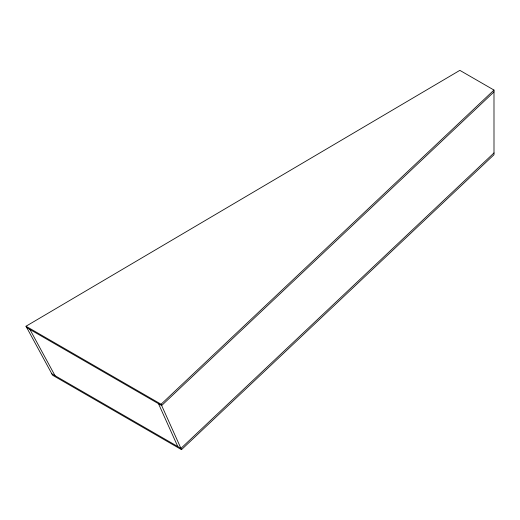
<?xml version="1.0" encoding="UTF-8"?>
<svg xmlns="http://www.w3.org/2000/svg" width="520" height="520" viewBox="0 0 520 520"><rect width="100%" height="100%" fill="white"/><g stroke="black" fill="none" stroke-linecap="round" stroke-linejoin="round"><path stroke-width="0.78" d="M494 152.919L493.987 154.745L181.5 449.644L52.605 375.232L26 326.242L459.849 70.356L493.987 90.064L494 152.919L180.941 448.37L181.5 449.644M51.857 373.841L180.941 448.37L161.083 404.235L493.987 90.064M493.987 91.897L161.662 405.522L26.754 327.632M26 326.242L161.083 404.235M29.92 329.459L55.023 375.674M158.496 403.696L177.775 446.543"/></g></svg>
